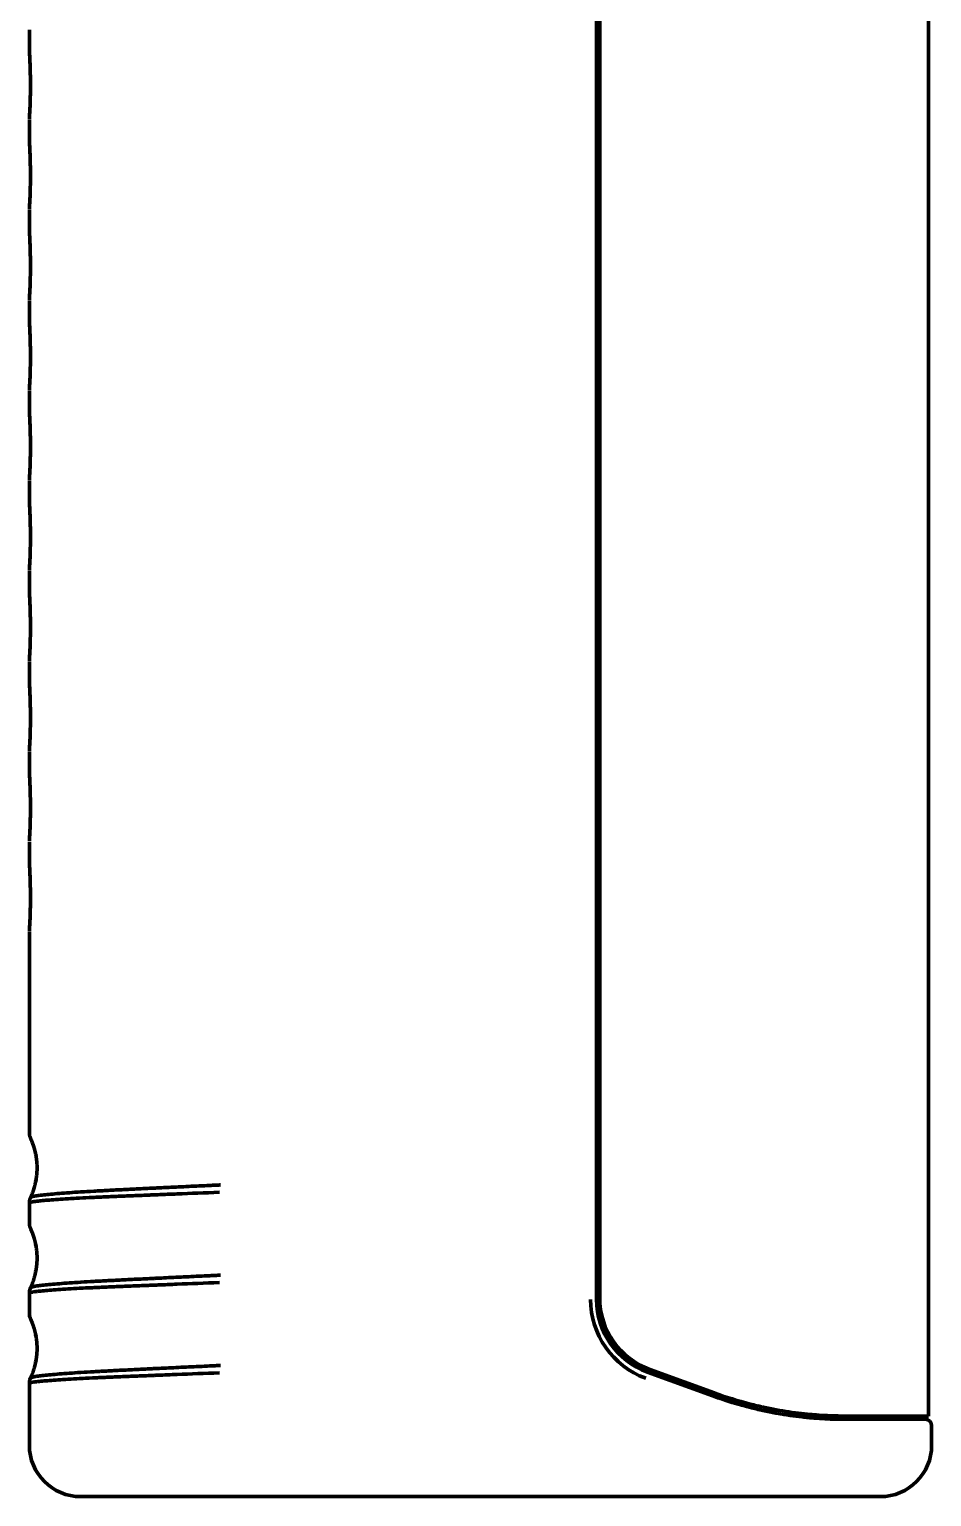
# Model space of a CAD drawing. Header units: inches. Extents: x -2898 to 7248, y 606 to 5598.
# Drawn here: x 5553.2 to 5588.2, y 3099.1 to 3156 of the extents above; entities that cross this region are included whole.
import ezdxf

# ---------------------------------------------------------------- set-up
doc = ezdxf.new("R2010")
doc.units = ezdxf.units.IN

msp = doc.modelspace()

# ---------------------------------------------------------------- linework, layer by layer
at = {"linetype": 'Continuous', "lineweight": 70}
for p, q in [((5575.244, 3106.742), (5575.244, 3281.42)), ((5575.29, 3106.803), (5575.29, 3281.358)), ((5575.369, 3106.803), (5575.369, 3281.358)), ((5588.119, 3102.218), (5588.119, 3165.843)), ((5553.244, 3155.979), (5553.244, 3155.208)), ((5553.244, 3152.479), (5553.244, 3151.708)), ((5553.246, 3152.526), (5553.245, 3152.506)), ((5553.244, 3148.979), (5553.244, 3148.208)), ((5553.246, 3149.026), (5553.245, 3149.006)), ((5553.245, 3148.176), (5553.255, 3148.004)), ((5553.263, 3147.859), (5553.268, 3147.728)), ((5553.244, 3145.479), (5553.244, 3144.708)), ((5553.246, 3145.526), (5553.245, 3145.506)), ((5553.244, 3141.979), (5553.244, 3141.208)), ((5553.246, 3142.026), (5553.245, 3142.006)), ((5553.244, 3138.479), (5553.244, 3137.708)), ((5553.246, 3138.526), (5553.245, 3138.506)), ((5553.244, 3134.979), (5553.244, 3134.208)), ((5553.246, 3135.026), (5553.245, 3135.006)), ((5553.244, 3131.479), (5553.244, 3130.708)), ((5553.246, 3131.526), (5553.245, 3131.506)), ((5553.244, 3127.979), (5553.244, 3127.208)), ((5553.246, 3128.026), (5553.245, 3128.006)), ((5553.244, 3124.479), (5553.244, 3123.708)), ((5553.246, 3124.526), (5553.245, 3124.506)), ((5553.245, 3123.676), (5553.255, 3123.504)), ((5553.263, 3123.359), (5553.268, 3123.228)), ((5553.244, 3120.979), (5553.244, 3113.2)), ((5553.246, 3121.026), (5553.245, 3121.006)), ((5553.244, 3110.487), (5553.244, 3109.7)), ((5553.244, 3106.987), (5553.244, 3106.2)), ((5579.758, 3102.998), (5577.218, 3103.923)), ((5577.235, 3104.021), (5579.723, 3103.115)), ((5577.313, 3104.021), (5579.801, 3103.115)), ((5553.244, 3103.487), (5553.244, 3101.093)), ((5584.889, 3102.218), (5584.184, 3102.218)), ((5586.465, 3102.218), (5584.889, 3102.218)), ((5588.119, 3102.218), (5586.465, 3102.218)), ((5586.344, 3102.093), (5584.889, 3102.093)), ((5586.344, 3102.093), (5587.994, 3102.093)), ((5588.244, 3101.093), (5588.244, 3101.843)), ((5572.275, 3099.093), (5555.244, 3099.093)), ((5573.22, 3099.093), (5572.275, 3099.093)), ((5581.062, 3099.093), (5573.22, 3099.093)), ((5584.641, 3099.093), (5581.062, 3099.093)), ((5584.641, 3099.093), (5586.244, 3099.093))]:
    msp.add_line(p, q, dxfattribs=at)
for centre, radius, start, end in [((5553.744, 3113.2), 0.5, 180.0006, 191.4961), ((5553.744, 3113.2), 0.5, 191.4961, 204.7126), ((5553.744, 3110.487), 0.5, 155.278, 168.5023), ((5553.744, 3110.487), 0.5, 168.5023, 180.0077), ((5553.744, 3109.7), 0.5, 180.0006, 191.4961), ((5553.744, 3109.7), 0.5, 191.4961, 204.7126), ((5553.744, 3106.987), 0.5, 168.5023, 180.0077), ((5553.744, 3106.987), 0.5, 155.278, 168.5023), ((5578.263, 3106.742), 3.25, 180, 250), ((5578.244, 3106.742), 3, 180, 250), ((5553.744, 3106.2), 0.5, 180.0005, 191.4945), ((5553.744, 3106.2), 0.5, 191.4945, 204.7125), ((5553.744, 3103.487), 0.5, 168.5022, 180.0077), ((5553.744, 3103.487), 0.5, 155.278, 168.5022), ((5587.244, 3102.343), 0.25, 210.0009, 270), ((5587.994, 3101.843), 0.25, 0, 90), ((5555.244, 3101.093), 2, 180, 270), ((5586.244, 3101.093), 2, 270, 0)]:
    msp.add_arc(centre, radius, start, end, dxfattribs=at)
for centre, major_axis, ratio, start_param, end_param in [((5578.241, 3106.803), (0, -2.96), 0.996917, 4.712389, 5.935111), ((5578.32, 3106.803), (0, -2.96), 0.996917, 4.712389, 5.935111), ((5584.811, 3117.184), (0, 14.965), 0.996917, 2.793557, 2.892332), ((5584.889, 3117.093), (-15, 0), 1, 1.22173, 1.326437), ((5584.889, 3117.184), (0, 14.965), 0.996917, 2.793557, 2.892332)]:
    msp.add_ellipse(centre, major_axis=major_axis, ratio=ratio, start_param=start_param, end_param=end_param, dxfattribs=at)
for points, knots in [([(5553.244, 3155.208), (5553.244, 3155.204), (5553.244, 3155.196), (5553.244, 3155.186), (5553.245, 3155.18), (5553.245, 3155.179), (5553.245, 3155.178), (5553.245, 3155.177), (5553.245, 3155.177), (5553.245, 3155.173), (5553.248, 3155.122), (5553.261, 3154.904), (5553.277, 3154.519), (5553.283, 3154.208), (5553.286, 3154.025)], [0, 0, 0, 0, 0.005451, 0.013653, 0.014988, 0.015852, 0.016811, 0.018403, 0.022098, 0.036368, 0.226762, 0.47117, 0.720421, 1, 1, 1, 1]), ([(5553.245, 3155.176), (5553.245, 3155.176), (5553.245, 3155.175), (5553.246, 3155.162), (5553.252, 3155.059), (5553.262, 3154.89), (5553.267, 3154.746), (5553.268, 3154.728)], [0, 0, 0, 0, 0.009366, 0.125992, 0.509132, 0.941774, 1, 1, 1, 1]), ([(5553.268, 3154.728), (5553.273, 3154.621), (5553.281, 3154.368), (5553.286, 3154.061), (5553.286, 3153.892), (5553.286, 3153.892)], [0, 0, 0, 0, 0.452435, 0.999956, 1, 1, 1, 1]), ([(5553.286, 3154.025), (5553.287, 3153.836), (5553.286, 3153.484), (5553.271, 3153.008), (5553.254, 3152.666), (5553.248, 3152.556), (5553.246, 3152.526)], [0, 0, 0, 0, 0.268394, 0.530216, 0.758686, 1, 1, 1, 1]), ([(5553.244, 3151.708), (5553.244, 3151.704), (5553.244, 3151.696), (5553.244, 3151.686), (5553.245, 3151.68), (5553.245, 3151.679), (5553.245, 3151.678), (5553.245, 3151.677), (5553.245, 3151.677), (5553.245, 3151.673), (5553.248, 3151.622), (5553.261, 3151.404), (5553.277, 3151.019), (5553.283, 3150.708), (5553.286, 3150.525)], [0, 0, 0, 0, 0.005451, 0.013653, 0.014988, 0.015852, 0.016811, 0.018403, 0.022098, 0.036367, 0.226738, 0.471148, 0.720397, 1, 1, 1, 1]), ([(5553.245, 3151.676), (5553.245, 3151.676), (5553.245, 3151.675), (5553.246, 3151.662), (5553.252, 3151.559), (5553.262, 3151.39), (5553.267, 3151.246), (5553.268, 3151.228)], [0, 0, 0, 0, 0.009366, 0.125991, 0.50913, 0.94177, 1, 1, 1, 1]), ([(5553.268, 3151.228), (5553.273, 3151.121), (5553.281, 3150.868), (5553.286, 3150.561), (5553.286, 3150.392), (5553.286, 3150.392)], [0, 0, 0, 0, 0.452431, 0.999953, 1, 1, 1, 1]), ([(5553.286, 3150.525), (5553.287, 3150.336), (5553.286, 3149.984), (5553.271, 3149.508), (5553.254, 3149.166), (5553.248, 3149.056), (5553.246, 3149.026)], [0, 0, 0, 0, 0.268394, 0.530216, 0.758686, 1, 1, 1, 1]), ([(5553.244, 3148.208), (5553.244, 3148.204), (5553.244, 3148.196), (5553.244, 3148.186), (5553.245, 3148.18), (5553.245, 3148.179), (5553.245, 3148.178), (5553.245, 3148.177), (5553.245, 3148.177), (5553.245, 3148.173), (5553.248, 3148.122), (5553.261, 3147.904), (5553.277, 3147.519), (5553.283, 3147.208), (5553.286, 3147.025)], [0, 0, 0, 0, 0.005452, 0.013653, 0.014988, 0.015852, 0.016811, 0.018403, 0.022098, 0.036367, 0.226726, 0.471136, 0.720386, 1, 1, 1, 1]), ([(5553.268, 3147.728), (5553.273, 3147.621), (5553.281, 3147.368), (5553.286, 3147.061), (5553.286, 3146.892), (5553.286, 3146.892)], [0, 0, 0, 0, 0.452434, 0.999955, 1, 1, 1, 1]), ([(5553.286, 3147.025), (5553.287, 3146.836), (5553.286, 3146.484), (5553.271, 3146.008), (5553.254, 3145.666), (5553.248, 3145.556), (5553.246, 3145.526)], [0, 0, 0, 0, 0.268394, 0.530216, 0.758686, 1, 1, 1, 1]), ([(5553.244, 3144.708), (5553.244, 3144.704), (5553.244, 3144.696), (5553.244, 3144.686), (5553.245, 3144.68), (5553.245, 3144.679), (5553.245, 3144.678), (5553.245, 3144.677), (5553.245, 3144.677), (5553.245, 3144.673), (5553.248, 3144.622), (5553.261, 3144.404), (5553.277, 3144.019), (5553.283, 3143.708), (5553.286, 3143.525)], [0, 0, 0, 0, 0.005453, 0.013653, 0.014988, 0.015852, 0.016811, 0.018403, 0.022097, 0.036366, 0.226687, 0.471099, 0.720346, 1, 1, 1, 1]), ([(5553.245, 3144.676), (5553.245, 3144.676), (5553.245, 3144.675), (5553.246, 3144.662), (5553.252, 3144.559), (5553.262, 3144.39), (5553.267, 3144.246), (5553.268, 3144.228)], [0, 0, 0, 0, 0.009366, 0.125992, 0.509133, 0.941774, 1, 1, 1, 1]), ([(5553.268, 3144.228), (5553.273, 3144.121), (5553.281, 3143.868), (5553.286, 3143.561), (5553.286, 3143.392), (5553.286, 3143.392)], [0, 0, 0, 0, 0.452435, 0.999956, 1, 1, 1, 1]), ([(5553.286, 3143.525), (5553.287, 3143.336), (5553.286, 3142.984), (5553.271, 3142.508), (5553.254, 3142.166), (5553.248, 3142.056), (5553.246, 3142.026)], [0, 0, 0, 0, 0.268394, 0.530216, 0.758686, 1, 1, 1, 1]), ([(5553.244, 3141.208), (5553.244, 3141.204), (5553.244, 3141.196), (5553.244, 3141.186), (5553.245, 3141.18), (5553.245, 3141.179), (5553.245, 3141.178), (5553.245, 3141.177), (5553.245, 3141.177), (5553.245, 3141.173), (5553.248, 3141.122), (5553.261, 3140.904), (5553.277, 3140.519), (5553.283, 3140.208), (5553.286, 3140.025)], [0, 0, 0, 0, 0.005452, 0.013653, 0.014988, 0.015852, 0.016811, 0.018403, 0.022098, 0.036366, 0.226707, 0.471118, 0.720366, 1, 1, 1, 1]), ([(5553.245, 3141.176), (5553.245, 3141.176), (5553.245, 3141.175), (5553.246, 3141.162), (5553.252, 3141.059), (5553.262, 3140.89), (5553.267, 3140.746), (5553.268, 3140.728)], [0, 0, 0, 0, 0.009367, 0.125992, 0.509134, 0.941776, 1, 1, 1, 1]), ([(5553.268, 3140.728), (5553.273, 3140.621), (5553.281, 3140.368), (5553.286, 3140.061), (5553.286, 3139.892), (5553.286, 3139.892)], [0, 0, 0, 0, 0.452438, 0.999958, 1, 1, 1, 1]), ([(5553.286, 3140.025), (5553.287, 3139.836), (5553.286, 3139.484), (5553.271, 3139.008), (5553.254, 3138.666), (5553.248, 3138.556), (5553.246, 3138.526)], [0, 0, 0, 0, 0.268394, 0.530216, 0.758686, 1, 1, 1, 1]), ([(5553.244, 3137.708), (5553.244, 3137.704), (5553.244, 3137.696), (5553.244, 3137.686), (5553.245, 3137.68), (5553.245, 3137.679), (5553.245, 3137.678), (5553.245, 3137.677), (5553.245, 3137.677), (5553.245, 3137.673), (5553.248, 3137.622), (5553.261, 3137.404), (5553.277, 3137.019), (5553.283, 3136.708), (5553.286, 3136.525)], [0, 0, 0, 0, 0.005452, 0.013653, 0.014988, 0.015852, 0.016811, 0.018403, 0.022098, 0.036367, 0.22672, 0.47113, 0.720379, 1, 1, 1, 1]), ([(5553.245, 3137.676), (5553.245, 3137.676), (5553.245, 3137.675), (5553.246, 3137.662), (5553.252, 3137.559), (5553.262, 3137.39), (5553.267, 3137.246), (5553.268, 3137.228)], [0, 0, 0, 0, 0.009366, 0.125992, 0.509133, 0.941774, 1, 1, 1, 1]), ([(5553.268, 3137.228), (5553.273, 3137.121), (5553.281, 3136.868), (5553.286, 3136.561), (5553.286, 3136.392), (5553.286, 3136.392)], [0, 0, 0, 0, 0.452436, 0.999956, 1, 1, 1, 1]), ([(5553.286, 3136.525), (5553.287, 3136.336), (5553.286, 3135.984), (5553.271, 3135.508), (5553.254, 3135.166), (5553.248, 3135.056), (5553.246, 3135.026)], [0, 0, 0, 0, 0.268394, 0.530216, 0.758686, 1, 1, 1, 1]), ([(5553.244, 3134.208), (5553.244, 3134.204), (5553.244, 3134.196), (5553.244, 3134.186), (5553.245, 3134.18), (5553.245, 3134.179), (5553.245, 3134.178), (5553.245, 3134.177), (5553.245, 3134.177), (5553.245, 3134.173), (5553.248, 3134.122), (5553.261, 3133.904), (5553.277, 3133.519), (5553.283, 3133.208), (5553.286, 3133.025)], [0, 0, 0, 0, 0.005451, 0.013653, 0.014988, 0.015852, 0.016811, 0.018403, 0.022098, 0.036368, 0.226762, 0.471171, 0.720422, 1, 1, 1, 1]), ([(5553.245, 3134.176), (5553.245, 3134.176), (5553.245, 3134.175), (5553.246, 3134.162), (5553.252, 3134.059), (5553.262, 3133.89), (5553.267, 3133.746), (5553.268, 3133.728)], [0, 0, 0, 0, 0.009366, 0.125992, 0.509132, 0.941773, 1, 1, 1, 1]), ([(5553.268, 3133.728), (5553.273, 3133.621), (5553.281, 3133.368), (5553.286, 3133.061), (5553.286, 3132.892), (5553.286, 3132.892)], [0, 0, 0, 0, 0.452434, 0.999955, 1, 1, 1, 1]), ([(5553.286, 3133.025), (5553.287, 3132.836), (5553.286, 3132.484), (5553.271, 3132.008), (5553.254, 3131.666), (5553.248, 3131.556), (5553.246, 3131.526)], [0, 0, 0, 0, 0.268394, 0.530216, 0.758686, 1, 1, 1, 1]), ([(5553.244, 3130.708), (5553.244, 3130.704), (5553.244, 3130.696), (5553.244, 3130.686), (5553.245, 3130.68), (5553.245, 3130.679), (5553.245, 3130.678), (5553.245, 3130.677), (5553.245, 3130.677), (5553.245, 3130.673), (5553.248, 3130.622), (5553.261, 3130.404), (5553.277, 3130.019), (5553.283, 3129.708), (5553.286, 3129.525)], [0, 0, 0, 0, 0.005453, 0.013653, 0.014988, 0.015852, 0.016811, 0.018403, 0.022097, 0.036365, 0.226672, 0.471084, 0.720331, 1, 1, 1, 1]), ([(5553.245, 3130.676), (5553.245, 3130.676), (5553.245, 3130.675), (5553.246, 3130.662), (5553.252, 3130.559), (5553.262, 3130.39), (5553.267, 3130.246), (5553.268, 3130.228)], [0, 0, 0, 0, 0.009367, 0.125992, 0.509133, 0.941776, 1, 1, 1, 1]), ([(5553.268, 3130.228), (5553.273, 3130.121), (5553.281, 3129.868), (5553.286, 3129.561), (5553.286, 3129.392), (5553.286, 3129.392)], [0, 0, 0, 0, 0.452437, 0.999957, 1, 1, 1, 1]), ([(5553.286, 3129.525), (5553.287, 3129.336), (5553.286, 3128.984), (5553.271, 3128.508), (5553.254, 3128.166), (5553.248, 3128.056), (5553.246, 3128.026)], [0, 0, 0, 0, 0.268394, 0.530216, 0.758686, 1, 1, 1, 1]), ([(5553.244, 3127.208), (5553.244, 3127.204), (5553.244, 3127.196), (5553.244, 3127.186), (5553.245, 3127.18), (5553.245, 3127.179), (5553.245, 3127.178), (5553.245, 3127.177), (5553.245, 3127.177), (5553.245, 3127.173), (5553.248, 3127.122), (5553.261, 3126.904), (5553.277, 3126.519), (5553.283, 3126.208), (5553.286, 3126.025)], [0, 0, 0, 0, 0.005451, 0.013653, 0.014988, 0.015852, 0.016811, 0.018403, 0.022098, 0.036368, 0.226747, 0.471157, 0.720407, 1, 1, 1, 1]), ([(5553.245, 3127.176), (5553.245, 3127.176), (5553.245, 3127.175), (5553.246, 3127.162), (5553.252, 3127.059), (5553.262, 3126.89), (5553.267, 3126.746), (5553.268, 3126.728)], [0, 0, 0, 0, 0.009366, 0.125992, 0.509132, 0.941774, 1, 1, 1, 1]), ([(5553.268, 3126.728), (5553.273, 3126.621), (5553.281, 3126.368), (5553.286, 3126.061), (5553.286, 3125.892), (5553.286, 3125.892)], [0, 0, 0, 0, 0.452435, 0.999956, 1, 1, 1, 1]), ([(5553.286, 3126.025), (5553.287, 3125.836), (5553.286, 3125.484), (5553.271, 3125.008), (5553.254, 3124.666), (5553.248, 3124.556), (5553.246, 3124.526)], [0, 0, 0, 0, 0.268394, 0.530216, 0.758686, 1, 1, 1, 1]), ([(5553.244, 3123.708), (5553.244, 3123.704), (5553.244, 3123.696), (5553.244, 3123.686), (5553.245, 3123.68), (5553.245, 3123.679), (5553.245, 3123.678), (5553.245, 3123.677), (5553.245, 3123.677), (5553.245, 3123.673), (5553.248, 3123.622), (5553.261, 3123.404), (5553.277, 3123.019), (5553.283, 3122.708), (5553.286, 3122.525)], [0, 0, 0, 0, 0.005451, 0.013653, 0.014988, 0.015852, 0.016811, 0.018403, 0.022098, 0.036368, 0.226749, 0.471158, 0.720409, 1, 1, 1, 1]), ([(5553.268, 3123.228), (5553.273, 3123.121), (5553.281, 3122.868), (5553.286, 3122.561), (5553.286, 3122.392), (5553.286, 3122.392)], [0, 0, 0, 0, 0.452434, 0.999955, 1, 1, 1, 1]), ([(5553.286, 3122.525), (5553.287, 3122.336), (5553.286, 3121.984), (5553.271, 3121.508), (5553.254, 3121.166), (5553.248, 3121.056), (5553.246, 3121.026)], [0, 0, 0, 0, 0.268394, 0.530216, 0.758686, 1, 1, 1, 1]), ([(5553.244, 3113.199), (5553.244, 3113.163), (5553.248, 3113.127), (5553.263, 3113.057), (5553.275, 3113.023), (5553.289, 3112.99)], [0, 0, 0, 0, 0.5, 0.5, 1, 1, 1, 1]), ([(5553.244, 3113.199), (5553.244, 3113.163), (5553.248, 3113.127), (5553.263, 3113.057), (5553.275, 3113.023), (5553.29, 3112.99)], [0, 0, 0, 0, 0.5, 0.5, 1, 1, 1, 1]), ([(5553.29, 3112.99), (5553.293, 3112.983), (5553.3, 3112.967), (5553.31, 3112.945), (5553.32, 3112.922), (5553.329, 3112.9), (5553.338, 3112.878), (5553.347, 3112.856), (5553.356, 3112.834), (5553.364, 3112.813), (5553.372, 3112.792), (5553.379, 3112.771), (5553.387, 3112.751), (5553.394, 3112.731), (5553.4, 3112.711), (5553.407, 3112.691), (5553.413, 3112.672), (5553.419, 3112.653), (5553.425, 3112.635), (5553.43, 3112.616), (5553.436, 3112.598), (5553.441, 3112.58), (5553.445, 3112.563), (5553.45, 3112.546), (5553.455, 3112.529), (5553.459, 3112.513), (5553.463, 3112.497), (5553.467, 3112.481), (5553.47, 3112.465), (5553.474, 3112.45), (5553.477, 3112.436), (5553.481, 3112.421), (5553.484, 3112.407), (5553.486, 3112.393), (5553.493, 3112.36), (5553.503, 3112.308), (5553.513, 3112.249), (5553.519, 3112.202), (5553.524, 3112.168), (5553.528, 3112.134), (5553.531, 3112.099), (5553.535, 3112.063), (5553.538, 3112.025), (5553.54, 3111.988), (5553.542, 3111.952), (5553.543, 3111.915), (5553.544, 3111.88), (5553.544, 3111.856), (5553.544, 3111.844)], [0, 0, 0, 0, 0.021445, 0.042584, 0.063416, 0.083942, 0.10416, 0.124071, 0.143675, 0.16297, 0.181957, 0.200636, 0.219006, 0.237068, 0.25482, 0.272263, 0.289397, 0.306221, 0.322736, 0.338941, 0.354836, 0.370421, 0.385696, 0.400662, 0.415317, 0.429662, 0.443696, 0.457421, 0.470835, 0.48394, 0.496734, 0.509218, 0.521392, 0.533257, 0.544811, 0.607442, 0.66674, 0.696456, 0.725603, 0.754432, 0.783094, 0.814862, 0.846359, 0.877592, 0.908566, 0.939287, 0.969763, 1, 1, 1, 1]), ([(5553.544, 3111.839), (5553.544, 3111.832), (5553.544, 3111.818), (5553.543, 3111.798), (5553.543, 3111.777), (5553.542, 3111.756), (5553.542, 3111.736), (5553.541, 3111.715), (5553.54, 3111.694), (5553.538, 3111.672), (5553.537, 3111.651), (5553.535, 3111.63), (5553.533, 3111.608), (5553.531, 3111.583), (5553.528, 3111.553), (5553.524, 3111.519), (5553.52, 3111.485), (5553.513, 3111.439), (5553.503, 3111.379), (5553.492, 3111.322), (5553.483, 3111.276), (5553.476, 3111.244), (5553.468, 3111.21), (5553.459, 3111.174), (5553.449, 3111.138), (5553.439, 3111.099), (5553.427, 3111.06), (5553.414, 3111.019), (5553.401, 3110.976), (5553.386, 3110.932), (5553.369, 3110.887), (5553.352, 3110.841), (5553.332, 3110.794), (5553.312, 3110.745), (5553.297, 3110.713), (5553.29, 3110.696)], [0, 0, 0, 0, 0.017386, 0.034852, 0.0524, 0.070031, 0.087746, 0.105549, 0.123439, 0.141419, 0.15949, 0.177654, 0.195912, 0.214265, 0.242769, 0.271554, 0.300588, 0.330459, 0.389653, 0.453048, 0.479696, 0.507747, 0.537203, 0.568063, 0.600328, 0.633996, 0.669068, 0.705543, 0.743419, 0.782695, 0.82337, 0.86544, 0.908904, 0.953758, 1, 1, 1, 1]), ([(5560.616, 3110.895), (5560.043, 3110.874), (5559.499, 3110.853), (5558.725, 3110.822), (5558.474, 3110.812), (5558.169, 3110.8), (5558.108, 3110.798), (5557.988, 3110.793), (5557.809, 3110.785), (5557.636, 3110.778), (5557.294, 3110.765), (5556.856, 3110.747), (5556.45, 3110.73), (5556.158, 3110.717), (5556.016, 3110.711), (5555.878, 3110.705), (5555.787, 3110.701), (5555.742, 3110.699), (5555.52, 3110.689), (5555.352, 3110.681), (5555.036, 3110.664), (5554.739, 3110.647), (5554.35, 3110.621), (5554.018, 3110.596), (5553.834, 3110.58), (5553.711, 3110.569), (5553.652, 3110.563), (5553.6, 3110.557), (5553.566, 3110.554), (5553.55, 3110.552), (5553.471, 3110.543), (5553.366, 3110.529), (5553.301, 3110.515), (5553.268, 3110.505), (5553.26, 3110.502), (5553.248, 3110.495), (5553.245, 3110.491), (5553.244, 3110.488)], [0, 0, 0, 0, 0.125, 0.125, 0.1875, 0.1875, 0.203125, 0.203125, 0.21875, 0.25, 0.25, 0.3125, 0.375, 0.375, 0.40625, 0.421875, 0.421875, 0.4375, 0.4375, 0.5, 0.5, 0.5625, 0.625, 0.6875, 0.75, 0.75, 0.78125, 0.796875, 0.796875, 0.8125, 0.8125, 0.875, 0.9375, 0.9375, 0.96875, 0.96875, 1, 1, 1, 1]), ([(5553.244, 3110.488), (5553.244, 3110.523), (5553.248, 3110.559), (5553.263, 3110.629), (5553.275, 3110.663), (5553.289, 3110.696)], [0, 0, 0, 0, 0.5, 0.5, 1, 1, 1, 1]), ([(5560.665, 3111.18), (5560.656, 3111.18), (5560.647, 3111.18), (5560.629, 3111.179), (5560.602, 3111.178), (5560.54, 3111.175), (5560.416, 3111.169), (5560.17, 3111.158), (5559.963, 3111.148), (5559.555, 3111.129), (5559.025, 3111.104), (5558.523, 3111.079), (5558.218, 3111.065), (5558.158, 3111.062), (5558.038, 3111.056), (5557.859, 3111.047), (5557.685, 3111.039), (5557.344, 3111.022), (5556.905, 3111), (5556.5, 3110.98), (5556.208, 3110.964), (5556.065, 3110.957), (5555.927, 3110.949), (5555.836, 3110.944), (5555.791, 3110.942), (5555.569, 3110.93), (5555.402, 3110.92), (5555.086, 3110.9), (5554.789, 3110.88), (5554.4, 3110.851), (5554.067, 3110.822), (5553.883, 3110.804), (5553.76, 3110.79), (5553.701, 3110.784), (5553.648, 3110.777), (5553.614, 3110.773), (5553.598, 3110.771), (5553.519, 3110.76), (5553.414, 3110.744), (5553.348, 3110.728), (5553.315, 3110.716), (5553.306, 3110.712), (5553.294, 3110.704), (5553.29, 3110.7), (5553.29, 3110.696)], [0, 0, 0, 0, 0.001953, 0.001953, 0.003906, 0.007813, 0.015625, 0.03125, 0.0625, 0.0625, 0.125, 0.1875, 0.1875, 0.203125, 0.203125, 0.21875, 0.25, 0.25, 0.3125, 0.375, 0.375, 0.40625, 0.421875, 0.421875, 0.4375, 0.4375, 0.5, 0.5, 0.5625, 0.625, 0.6875, 0.75, 0.75, 0.78125, 0.796875, 0.796875, 0.8125, 0.8125, 0.875, 0.9375, 0.9375, 0.96875, 0.96875, 1, 1, 1, 1]), ([(5553.244, 3109.699), (5553.244, 3109.663), (5553.248, 3109.627), (5553.263, 3109.557), (5553.275, 3109.523), (5553.289, 3109.49)], [0, 0, 0, 0, 0.5, 0.5, 1, 1, 1, 1]), ([(5553.244, 3109.699), (5553.244, 3109.663), (5553.248, 3109.627), (5553.263, 3109.557), (5553.275, 3109.523), (5553.29, 3109.49)], [0, 0, 0, 0, 0.5, 0.5, 1, 1, 1, 1]), ([(5553.29, 3109.49), (5553.293, 3109.483), (5553.3, 3109.467), (5553.31, 3109.445), (5553.32, 3109.422), (5553.329, 3109.4), (5553.338, 3109.378), (5553.347, 3109.356), (5553.356, 3109.334), (5553.364, 3109.313), (5553.372, 3109.292), (5553.379, 3109.271), (5553.387, 3109.251), (5553.394, 3109.231), (5553.4, 3109.211), (5553.407, 3109.191), (5553.413, 3109.172), (5553.419, 3109.153), (5553.425, 3109.135), (5553.43, 3109.116), (5553.436, 3109.098), (5553.441, 3109.08), (5553.445, 3109.063), (5553.45, 3109.046), (5553.455, 3109.029), (5553.459, 3109.013), (5553.463, 3108.997), (5553.467, 3108.981), (5553.47, 3108.965), (5553.474, 3108.95), (5553.477, 3108.936), (5553.481, 3108.921), (5553.484, 3108.907), (5553.486, 3108.893), (5553.493, 3108.86), (5553.503, 3108.808), (5553.513, 3108.749), (5553.519, 3108.702), (5553.524, 3108.668), (5553.528, 3108.634), (5553.531, 3108.599), (5553.535, 3108.563), (5553.538, 3108.525), (5553.54, 3108.488), (5553.542, 3108.452), (5553.543, 3108.415), (5553.544, 3108.38), (5553.544, 3108.356), (5553.544, 3108.344)], [0, 0, 0, 0, 0.021445, 0.042584, 0.063416, 0.083942, 0.10416, 0.124071, 0.143675, 0.16297, 0.181957, 0.200636, 0.219006, 0.237068, 0.25482, 0.272263, 0.289397, 0.306221, 0.322736, 0.338941, 0.354836, 0.370421, 0.385696, 0.400662, 0.415317, 0.429662, 0.443696, 0.457421, 0.470835, 0.48394, 0.496734, 0.509218, 0.521392, 0.533257, 0.544811, 0.607442, 0.66674, 0.696456, 0.725603, 0.754432, 0.783094, 0.814862, 0.846359, 0.877592, 0.908566, 0.939287, 0.969763, 1, 1, 1, 1]), ([(5553.544, 3108.339), (5553.544, 3108.332), (5553.544, 3108.318), (5553.543, 3108.298), (5553.543, 3108.277), (5553.542, 3108.256), (5553.542, 3108.236), (5553.541, 3108.215), (5553.54, 3108.194), (5553.538, 3108.172), (5553.537, 3108.151), (5553.535, 3108.13), (5553.533, 3108.108), (5553.531, 3108.083), (5553.528, 3108.053), (5553.524, 3108.019), (5553.52, 3107.985), (5553.513, 3107.939), (5553.503, 3107.879), (5553.492, 3107.822), (5553.483, 3107.776), (5553.476, 3107.744), (5553.468, 3107.71), (5553.459, 3107.674), (5553.449, 3107.638), (5553.439, 3107.599), (5553.427, 3107.56), (5553.414, 3107.519), (5553.401, 3107.476), (5553.386, 3107.432), (5553.369, 3107.387), (5553.352, 3107.341), (5553.332, 3107.294), (5553.312, 3107.245), (5553.297, 3107.213), (5553.29, 3107.196)], [0, 0, 0, 0, 0.017386, 0.034852, 0.0524, 0.070031, 0.087746, 0.105549, 0.123439, 0.141419, 0.15949, 0.177654, 0.195912, 0.214265, 0.242769, 0.271554, 0.300588, 0.330459, 0.389653, 0.453048, 0.479696, 0.507747, 0.537203, 0.568063, 0.600328, 0.633996, 0.669068, 0.705543, 0.743419, 0.782695, 0.82337, 0.86544, 0.908904, 0.953758, 1, 1, 1, 1]), ([(5560.616, 3107.395), (5560.043, 3107.374), (5559.499, 3107.353), (5558.725, 3107.322), (5558.474, 3107.312), (5558.169, 3107.3), (5558.108, 3107.298), (5557.988, 3107.293), (5557.809, 3107.285), (5557.636, 3107.278), (5557.294, 3107.265), (5556.856, 3107.247), (5556.45, 3107.23), (5556.158, 3107.217), (5556.016, 3107.211), (5555.878, 3107.205), (5555.787, 3107.201), (5555.742, 3107.199), (5555.52, 3107.189), (5555.352, 3107.181), (5555.036, 3107.164), (5554.739, 3107.147), (5554.35, 3107.121), (5554.018, 3107.096), (5553.834, 3107.08), (5553.711, 3107.069), (5553.652, 3107.063), (5553.6, 3107.057), (5553.566, 3107.054), (5553.55, 3107.052), (5553.471, 3107.043), (5553.366, 3107.029), (5553.301, 3107.015), (5553.268, 3107.005), (5553.26, 3107.002), (5553.248, 3106.995), (5553.245, 3106.991), (5553.244, 3106.988)], [0, 0, 0, 0, 0.125, 0.125, 0.1875, 0.1875, 0.203125, 0.203125, 0.21875, 0.25, 0.25, 0.3125, 0.375, 0.375, 0.40625, 0.421875, 0.421875, 0.4375, 0.4375, 0.5, 0.5, 0.5625, 0.625, 0.6875, 0.75, 0.75, 0.78125, 0.796875, 0.796875, 0.8125, 0.8125, 0.875, 0.9375, 0.9375, 0.96875, 0.96875, 1, 1, 1, 1]), ([(5560.665, 3107.68), (5560.656, 3107.68), (5560.647, 3107.68), (5560.629, 3107.679), (5560.602, 3107.678), (5560.54, 3107.675), (5560.416, 3107.669), (5560.17, 3107.658), (5559.963, 3107.648), (5559.555, 3107.629), (5559.025, 3107.604), (5558.523, 3107.579), (5558.218, 3107.565), (5558.158, 3107.562), (5558.038, 3107.556), (5557.859, 3107.547), (5557.685, 3107.539), (5557.344, 3107.522), (5556.905, 3107.5), (5556.5, 3107.48), (5556.208, 3107.464), (5556.065, 3107.457), (5555.927, 3107.449), (5555.836, 3107.444), (5555.791, 3107.442), (5555.569, 3107.43), (5555.402, 3107.42), (5555.086, 3107.4), (5554.789, 3107.38), (5554.4, 3107.351), (5554.067, 3107.322), (5553.883, 3107.304), (5553.76, 3107.29), (5553.701, 3107.284), (5553.648, 3107.277), (5553.614, 3107.273), (5553.598, 3107.271), (5553.519, 3107.26), (5553.414, 3107.244), (5553.348, 3107.228), (5553.315, 3107.216), (5553.306, 3107.212), (5553.294, 3107.204), (5553.29, 3107.2), (5553.29, 3107.196)], [0, 0, 0, 0, 0.001953, 0.001953, 0.003906, 0.007813, 0.015625, 0.03125, 0.0625, 0.0625, 0.125, 0.1875, 0.1875, 0.203125, 0.203125, 0.21875, 0.25, 0.25, 0.3125, 0.375, 0.375, 0.40625, 0.421875, 0.421875, 0.4375, 0.4375, 0.5, 0.5, 0.5625, 0.625, 0.6875, 0.75, 0.75, 0.78125, 0.796875, 0.796875, 0.8125, 0.8125, 0.875, 0.9375, 0.9375, 0.96875, 0.96875, 1, 1, 1, 1]), ([(5553.244, 3106.988), (5553.244, 3107.023), (5553.248, 3107.059), (5553.263, 3107.129), (5553.275, 3107.163), (5553.289, 3107.196)], [0, 0, 0, 0, 0.5, 0.5, 1, 1, 1, 1]), ([(5553.244, 3106.199), (5553.244, 3106.163), (5553.248, 3106.127), (5553.263, 3106.057), (5553.275, 3106.023), (5553.289, 3105.99)], [0, 0, 0, 0, 0.5, 0.5, 1, 1, 1, 1]), ([(5553.244, 3106.199), (5553.244, 3106.163), (5553.248, 3106.127), (5553.263, 3106.057), (5553.275, 3106.023), (5553.29, 3105.99)], [0, 0, 0, 0, 0.5, 0.5, 1, 1, 1, 1]), ([(5553.29, 3105.99), (5553.293, 3105.983), (5553.3, 3105.967), (5553.31, 3105.945), (5553.32, 3105.922), (5553.329, 3105.9), (5553.338, 3105.878), (5553.347, 3105.856), (5553.356, 3105.834), (5553.364, 3105.813), (5553.372, 3105.792), (5553.379, 3105.771), (5553.387, 3105.751), (5553.394, 3105.731), (5553.4, 3105.711), (5553.407, 3105.691), (5553.413, 3105.672), (5553.419, 3105.653), (5553.425, 3105.635), (5553.43, 3105.616), (5553.436, 3105.598), (5553.441, 3105.58), (5553.445, 3105.563), (5553.45, 3105.546), (5553.455, 3105.529), (5553.459, 3105.513), (5553.463, 3105.497), (5553.467, 3105.481), (5553.47, 3105.465), (5553.474, 3105.45), (5553.477, 3105.436), (5553.481, 3105.421), (5553.484, 3105.407), (5553.486, 3105.393), (5553.493, 3105.36), (5553.503, 3105.308), (5553.513, 3105.249), (5553.519, 3105.202), (5553.524, 3105.168), (5553.528, 3105.134), (5553.531, 3105.099), (5553.535, 3105.063), (5553.538, 3105.025), (5553.54, 3104.988), (5553.542, 3104.952), (5553.543, 3104.915), (5553.544, 3104.88), (5553.544, 3104.856), (5553.544, 3104.844)], [0, 0, 0, 0, 0.021445, 0.042584, 0.063416, 0.083942, 0.10416, 0.124071, 0.143675, 0.16297, 0.181957, 0.200636, 0.219006, 0.237068, 0.25482, 0.272263, 0.289397, 0.306221, 0.322736, 0.338941, 0.354836, 0.370421, 0.385696, 0.400662, 0.415317, 0.429662, 0.443696, 0.457421, 0.470835, 0.48394, 0.496734, 0.509218, 0.521392, 0.533257, 0.544811, 0.607442, 0.66674, 0.696456, 0.725603, 0.754432, 0.783094, 0.814862, 0.846359, 0.877592, 0.908566, 0.939287, 0.969763, 1, 1, 1, 1]), ([(5553.544, 3104.839), (5553.544, 3104.832), (5553.544, 3104.818), (5553.543, 3104.798), (5553.543, 3104.777), (5553.542, 3104.756), (5553.542, 3104.736), (5553.541, 3104.715), (5553.54, 3104.694), (5553.538, 3104.672), (5553.537, 3104.651), (5553.535, 3104.63), (5553.533, 3104.608), (5553.531, 3104.583), (5553.528, 3104.553), (5553.524, 3104.519), (5553.52, 3104.485), (5553.513, 3104.439), (5553.503, 3104.379), (5553.492, 3104.322), (5553.483, 3104.276), (5553.476, 3104.244), (5553.468, 3104.21), (5553.459, 3104.174), (5553.449, 3104.138), (5553.439, 3104.099), (5553.427, 3104.06), (5553.414, 3104.019), (5553.401, 3103.976), (5553.386, 3103.932), (5553.369, 3103.887), (5553.352, 3103.841), (5553.332, 3103.794), (5553.312, 3103.745), (5553.297, 3103.713), (5553.29, 3103.696)], [0, 0, 0, 0, 0.017386, 0.034852, 0.0524, 0.070031, 0.087746, 0.105549, 0.123439, 0.141419, 0.15949, 0.177654, 0.195912, 0.214265, 0.242769, 0.271554, 0.300588, 0.330459, 0.389653, 0.453048, 0.479696, 0.507747, 0.537203, 0.568063, 0.600328, 0.633996, 0.669068, 0.705543, 0.743419, 0.782695, 0.82337, 0.86544, 0.908904, 0.953758, 1, 1, 1, 1]), ([(5560.616, 3103.895), (5560.043, 3103.874), (5559.499, 3103.853), (5558.725, 3103.822), (5558.474, 3103.812), (5558.169, 3103.8), (5558.108, 3103.798), (5557.988, 3103.793), (5557.809, 3103.785), (5557.636, 3103.778), (5557.294, 3103.765), (5556.856, 3103.747), (5556.45, 3103.73), (5556.158, 3103.717), (5556.016, 3103.711), (5555.878, 3103.705), (5555.787, 3103.701), (5555.742, 3103.699), (5555.52, 3103.689), (5555.352, 3103.681), (5555.036, 3103.664), (5554.739, 3103.647), (5554.35, 3103.621), (5554.018, 3103.596), (5553.834, 3103.58), (5553.711, 3103.569), (5553.652, 3103.563), (5553.6, 3103.557), (5553.566, 3103.554), (5553.55, 3103.552), (5553.471, 3103.543), (5553.366, 3103.529), (5553.301, 3103.515), (5553.268, 3103.505), (5553.26, 3103.502), (5553.248, 3103.495), (5553.245, 3103.491), (5553.244, 3103.488)], [0, 0, 0, 0, 0.125, 0.125, 0.1875, 0.1875, 0.203125, 0.203125, 0.21875, 0.25, 0.25, 0.3125, 0.375, 0.375, 0.40625, 0.421875, 0.421875, 0.4375, 0.4375, 0.5, 0.5, 0.5625, 0.625, 0.6875, 0.75, 0.75, 0.78125, 0.796875, 0.796875, 0.8125, 0.8125, 0.875, 0.9375, 0.9375, 0.96875, 0.96875, 1, 1, 1, 1]), ([(5560.665, 3104.18), (5560.656, 3104.18), (5560.647, 3104.18), (5560.629, 3104.179), (5560.602, 3104.178), (5560.54, 3104.175), (5560.416, 3104.169), (5560.17, 3104.158), (5559.963, 3104.148), (5559.555, 3104.129), (5559.025, 3104.104), (5558.523, 3104.079), (5558.218, 3104.065), (5558.158, 3104.062), (5558.038, 3104.056), (5557.859, 3104.047), (5557.685, 3104.039), (5557.344, 3104.022), (5556.905, 3104), (5556.5, 3103.98), (5556.208, 3103.964), (5556.065, 3103.957), (5555.927, 3103.949), (5555.836, 3103.944), (5555.791, 3103.942), (5555.569, 3103.93), (5555.402, 3103.92), (5555.086, 3103.9), (5554.789, 3103.88), (5554.4, 3103.851), (5554.067, 3103.822), (5553.883, 3103.804), (5553.76, 3103.79), (5553.701, 3103.784), (5553.648, 3103.777), (5553.614, 3103.773), (5553.598, 3103.771), (5553.519, 3103.76), (5553.414, 3103.744), (5553.348, 3103.728), (5553.315, 3103.716), (5553.306, 3103.712), (5553.294, 3103.704), (5553.29, 3103.7), (5553.29, 3103.696)], [0, 0, 0, 0, 0.001953, 0.001953, 0.003906, 0.007812, 0.015625, 0.03125, 0.0625, 0.0625, 0.125, 0.1875, 0.1875, 0.203125, 0.203125, 0.21875, 0.25, 0.25, 0.3125, 0.375, 0.375, 0.40625, 0.421875, 0.421875, 0.4375, 0.4375, 0.5, 0.5, 0.5625, 0.625, 0.6875, 0.75, 0.75, 0.78125, 0.796875, 0.796875, 0.8125, 0.8125, 0.875, 0.9375, 0.9375, 0.96875, 0.96875, 1, 1, 1, 1]), ([(5553.244, 3103.488), (5553.244, 3103.523), (5553.248, 3103.559), (5553.263, 3103.629), (5553.275, 3103.663), (5553.289, 3103.696)], [0, 0, 0, 0, 0.5, 0.5, 1, 1, 1, 1]), ([(5584.889, 3102.218), (5584.764, 3102.218), (5584.635, 3102.22), (5584.369, 3102.227), (5584.231, 3102.232), (5583.947, 3102.247), (5583.8, 3102.257), (5583.574, 3102.276), (5583.498, 3102.283), (5583.381, 3102.295), (5583.342, 3102.299), (5583.264, 3102.307), (5583.224, 3102.312), (5583.027, 3102.334), (5582.867, 3102.355), (5582.544, 3102.403), (5582.38, 3102.43), (5582.05, 3102.491), (5581.884, 3102.524), (5581.674, 3102.57), (5581.631, 3102.579), (5581.547, 3102.599), (5581.505, 3102.608), (5581.378, 3102.638), (5581.293, 3102.659), (5581.209, 3102.681)], [0, 0, 0, 0, 0.125, 0.125, 0.25, 0.25, 0.375, 0.375, 0.4375, 0.4375, 0.46875, 0.46875, 0.5, 0.5, 0.625, 0.625, 0.75, 0.75, 0.875, 0.875, 0.90625, 0.90625, 0.9375, 0.9375, 1, 1, 1, 1]), ([(5584.889, 3102.093), (5584.769, 3102.093), (5584.644, 3102.095), (5584.386, 3102.101), (5584.252, 3102.106), (5583.975, 3102.12), (5583.832, 3102.13), (5583.61, 3102.148), (5583.535, 3102.154), (5583.42, 3102.165), (5583.382, 3102.169), (5583.305, 3102.177), (5583.266, 3102.181), (5583.071, 3102.203), (5582.913, 3102.223), (5582.671, 3102.258), (5582.59, 3102.27), (5582.467, 3102.29), (5582.426, 3102.297), (5582.343, 3102.311), (5582.302, 3102.318), (5582.096, 3102.355), (5581.763, 3102.419), (5581.428, 3102.497), (5581.26, 3102.539)], [0, 0, 0, 0, 0.125, 0.125, 0.25, 0.25, 0.375, 0.375, 0.4375, 0.4375, 0.46875, 0.46875, 0.5, 0.5, 0.625, 0.625, 0.6875, 0.6875, 0.71875, 0.71875, 0.75, 0.75, 0.875, 1, 1, 1, 1])]:
    msp.add_open_spline(points, degree=3, knots=knots, dxfattribs=at)

doc.saveas('drawing.dxf')
